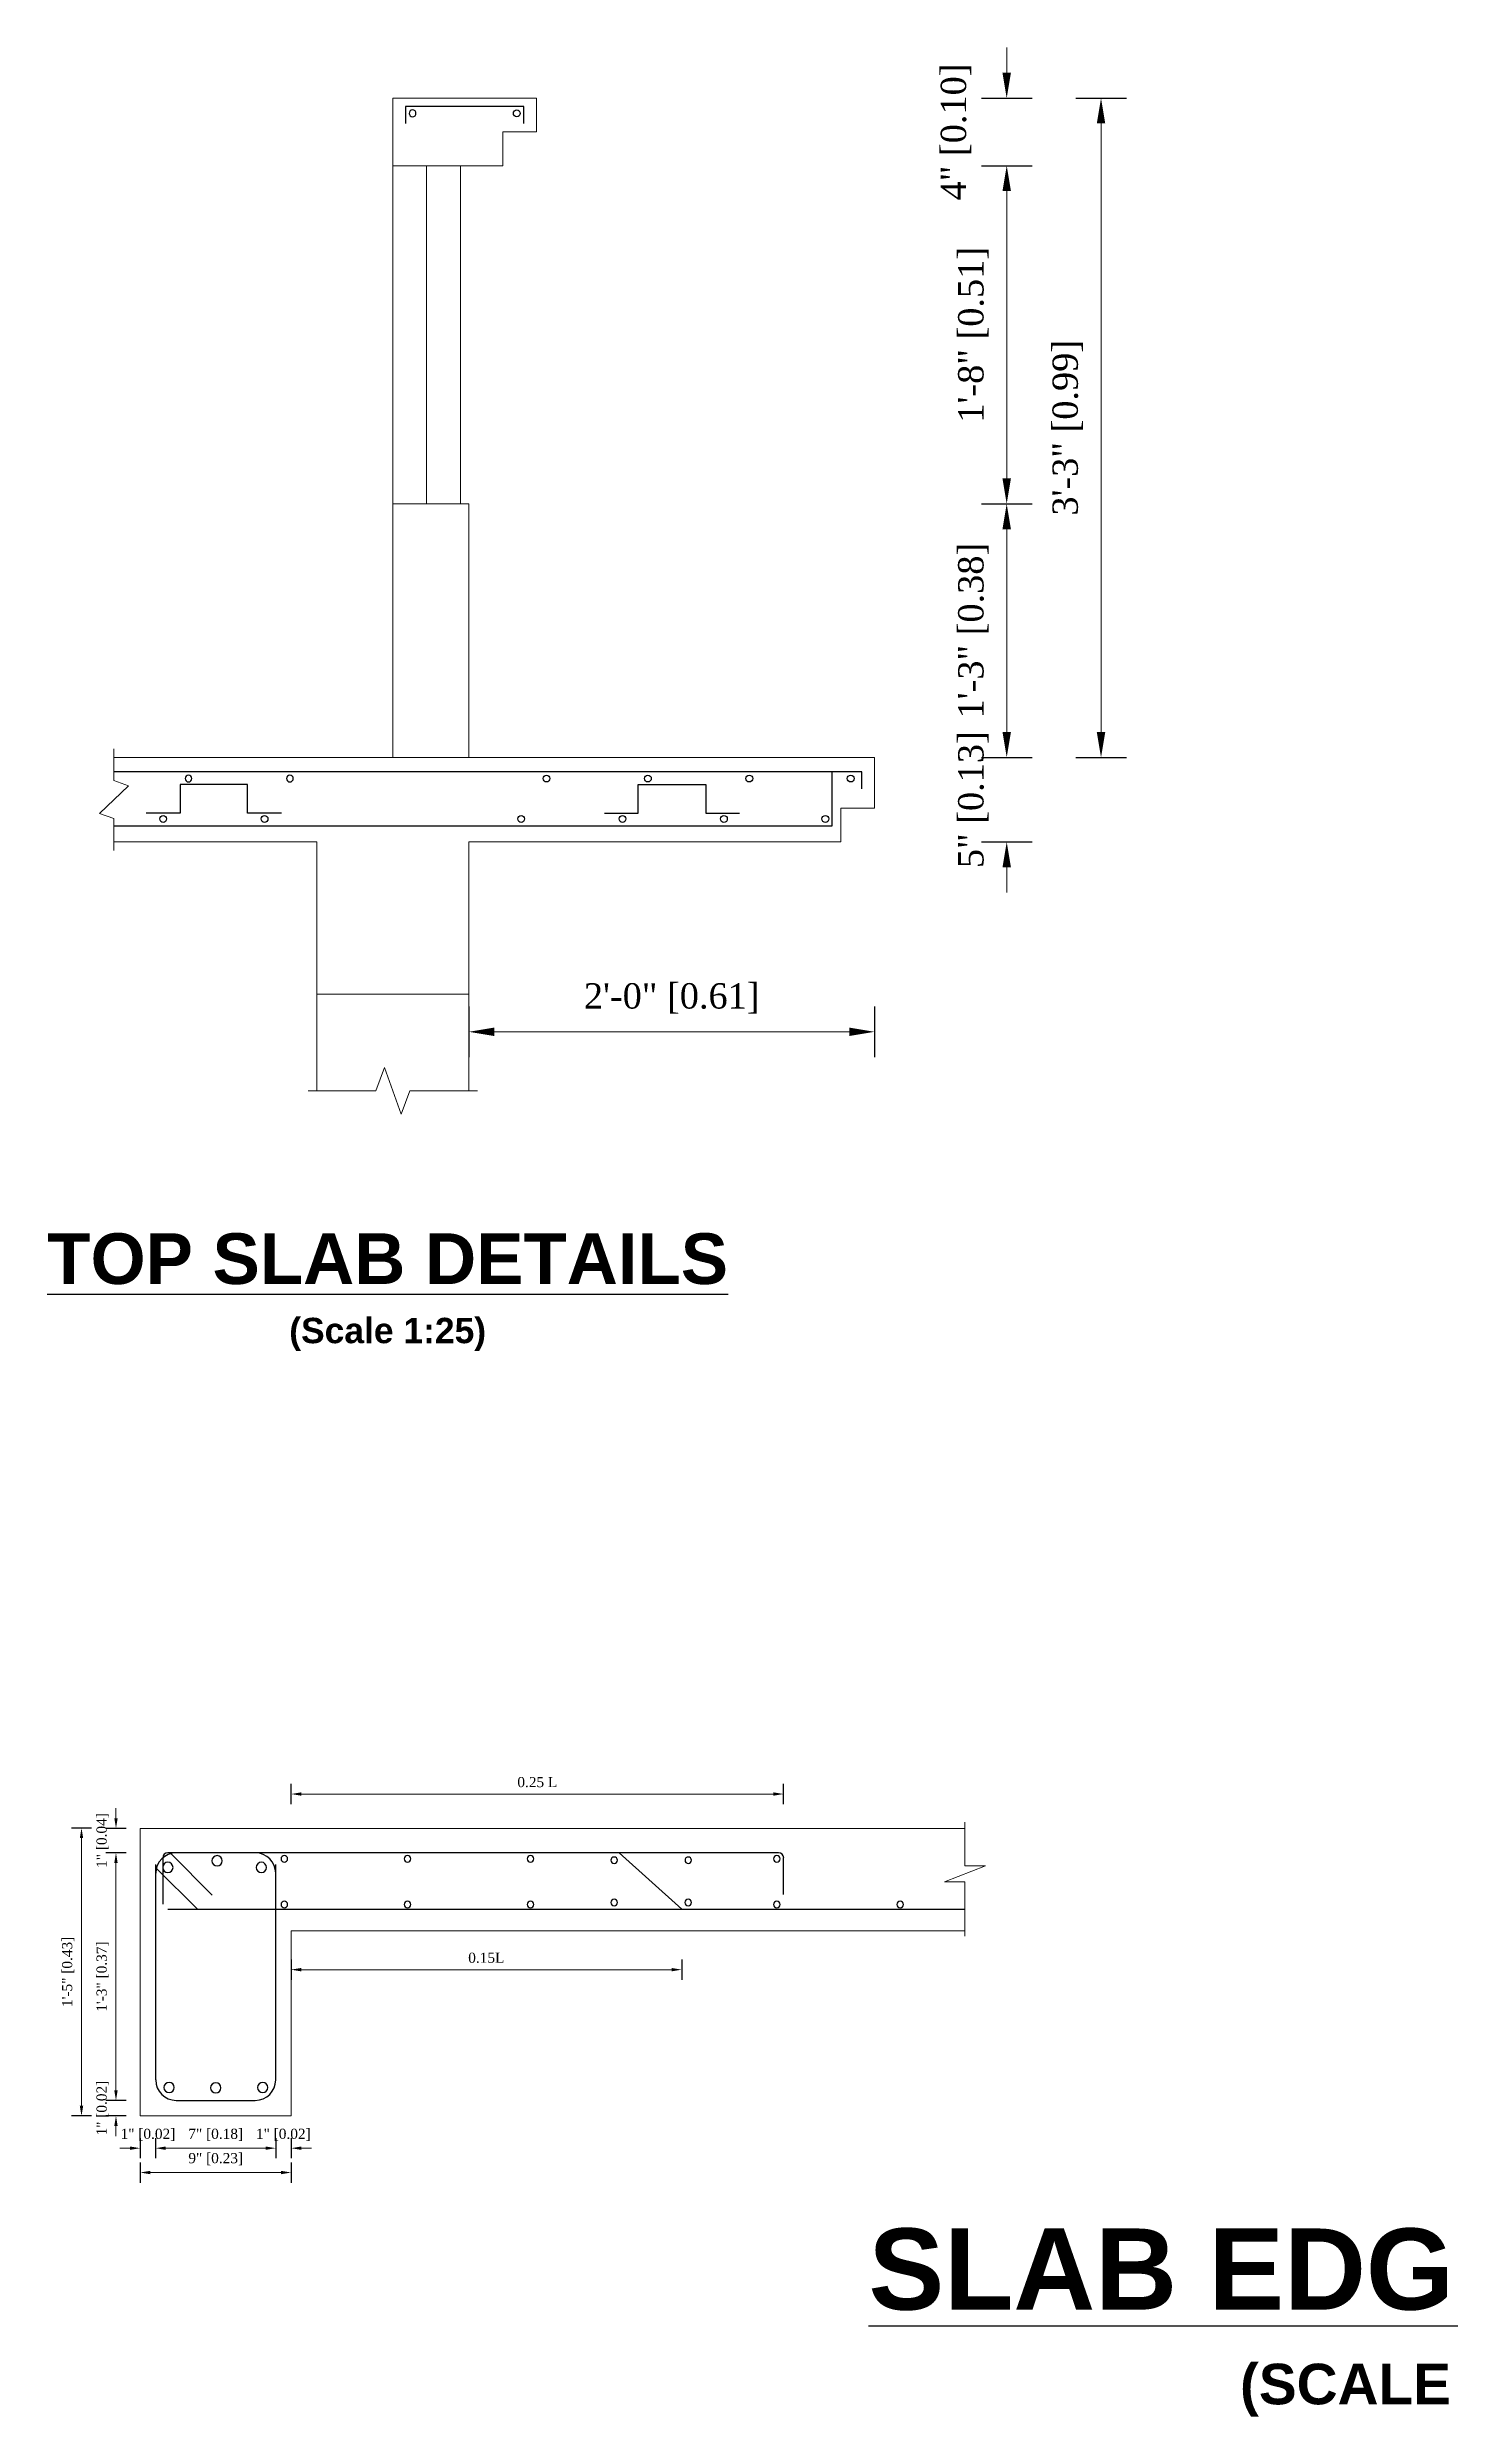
# Model space of a CAD drawing. Header units: feet. Extents: x 4160 to 31260, y -20219 to -1382.
# Drawn here: x 22818.9 to 22902, y -4843.4 to -4703.2 of the extents above; entities that cross this region are included whole.
import ezdxf

# ---------------------------------------------------------------- set-up
doc = ezdxf.new("R2010")
doc.units = ezdxf.units.FT
doc.header["$LTSCALE"] = 50
doc.header["$MEASUREMENT"] = 0
doc.header["$PDMODE"] = 34
for name, color, linetype, lineweight in [('DIM', 7, 'Continuous', 9), ('IES_WR_Dimension', 7, 'Continuous', 15), ('IES_WR_Rebar Concrete Line', 2, 'Continuous', 15), ('IES_WR_Rebar-Main', 1, 'Continuous', 30), ('IES_WR_Stirrups', 6, 'Continuous', 25)]:
    doc.layers.add(name, color=color, linetype=linetype, lineweight=lineweight)
doc.layers.add('IES_WR_TEMPLATE-TITLE TEXT', color=7, linetype='Continuous')
doc.styles.add('arial', font='times.ttf')
doc.styles.add('Arial Annotation', font='arial.ttf', dxfattribs={"height": 0.06})
doc.dimstyles.new('SECS', dxfattribs={"dimtxt": 0.06, "dimasz": 0.06, "dimexe": 0.06, "dimexo": 0, "dimgap": 0.04, "dimtad": 1, "dimdec": 0, "dimzin": 3, "dimdsep": 46, "dimlunit": 4, "dimtxsty": 'arial', "dimcen": 1.25, "dimclrd": 256, "dimclrt": 3, "dimadec": 0, "dimazin": 0, "dimtfac": 1, "dimtdec": 0, "dimtix": 1, "dimtofl": 0, "dimtmove": 2, "dimatfit": 1, "dimfxl": 0.06, "dimfxlon": 1, "dimtolj": 1, "dimtzin": 0, "dimlwd": -1, "dimarcsym": 0})

# ---------------------------------------------------------------- blocks, each defined once
blk = doc.blocks.new('*D913')
at = {"layer": 'Defpoints', "color": 0, "transparency": 16777216}
for p in [(22861.24, -4745.22), (22875.7, -4745.22), (22859.24, -4750.22)]:
    blk.add_point(p, dxfattribs=at)
at = {"layer": 'IES_WR_Dimension', "transparency": 16777216}
for p, q in [((22875.7, -4743.72), (22875.7, -4742.22)), ((22875.7, -4751.72), (22875.7, -4753.22))]:
    blk.add_line(p, q, dxfattribs=at)
at = {"layer": 'IES_WR_Dimension', "color": 0, "lineweight": -2, "transparency": 16777216}
for p, q in [((22874.2, -4745.22), (22877.2, -4745.22)), ((22874.2, -4750.22), (22877.2, -4750.22))]:
    blk.add_line(p, q, dxfattribs=at)
at = {"layer": 'IES_WR_Dimension', "transparency": 16777216}
for points in [[(22875.45, -4743.72), (22875.95, -4743.72), (22875.7, -4745.22)], [(22875.45, -4751.72), (22875.95, -4751.72), (22875.7, -4750.22)]]:
    blk.add_solid(points, dxfattribs=at)
at = {"layer": 'IES_WR_Dimension', "color": 3, "transparency": 16777216, "insert": (22873.73, -4747.72), "char_height": 1.5, "attachment_point": 5, "rotation": 90, "style": 'arial'}
blk.add_mtext('\\A1;5" [0.13]', dxfattribs=at)
blk = doc.blocks.new('*D915')
at = {"layer": 'Defpoints', "color": 0, "transparency": 16777216}
for p in [(22839.38, -4730.22), (22875.7, -4730.22), (22861.24, -4745.22)]:
    blk.add_point(p, dxfattribs=at)
at = {"layer": 'IES_WR_Dimension', "color": 0, "lineweight": -2, "transparency": 16777216}
for p, q in [((22874.2, -4730.22), (22877.2, -4730.22)), ((22874.2, -4745.22), (22877.2, -4745.22))]:
    blk.add_line(p, q, dxfattribs=at)
at = {"layer": 'IES_WR_Dimension', "transparency": 16777216}
blk.add_line((22875.7, -4743.72), (22875.7, -4731.72), dxfattribs=at)
for points in [[(22875.45, -4731.72), (22875.95, -4731.72), (22875.7, -4730.22)], [(22875.45, -4743.72), (22875.95, -4743.72), (22875.7, -4745.22)]]:
    blk.add_solid(points, dxfattribs=at)
at = {"layer": 'IES_WR_Dimension', "color": 3, "transparency": 16777216, "insert": (22873.73, -4737.72), "char_height": 1.5, "attachment_point": 5, "rotation": 90, "style": 'arial'}
blk.add_mtext('\\A1;1\'-3" [0.38]', dxfattribs=at)
blk = doc.blocks.new('*D917')
at = {"layer": 'Defpoints', "color": 0, "transparency": 16777216}
for p in [(22839.24, -4710.22), (22875.7, -4710.22), (22839.38, -4730.22)]:
    blk.add_point(p, dxfattribs=at)
at = {"layer": 'IES_WR_Dimension', "color": 0, "lineweight": -2, "transparency": 16777216}
for p, q in [((22874.2, -4710.22), (22877.2, -4710.22)), ((22874.2, -4730.22), (22877.2, -4730.22))]:
    blk.add_line(p, q, dxfattribs=at)
at = {"layer": 'IES_WR_Dimension', "transparency": 16777216}
blk.add_line((22875.7, -4728.72), (22875.7, -4711.72), dxfattribs=at)
for points in [[(22875.45, -4711.72), (22875.95, -4711.72), (22875.7, -4710.22)], [(22875.45, -4728.72), (22875.95, -4728.72), (22875.7, -4730.22)]]:
    blk.add_solid(points, dxfattribs=at)
at = {"layer": 'IES_WR_Dimension', "color": 3, "transparency": 16777216, "insert": (22873.73, -4720.22), "char_height": 1.5, "attachment_point": 5, "rotation": 90, "style": 'arial'}
blk.add_mtext('\\A1;1\'-8" [0.51]', dxfattribs=at)
blk = doc.blocks.new('*D919')
at = {"layer": 'Defpoints', "color": 0, "transparency": 16777216}
for p in [(22841.24, -4706.22), (22875.7, -4706.22), (22839.24, -4710.22)]:
    blk.add_point(p, dxfattribs=at)
at = {"layer": 'IES_WR_Dimension', "transparency": 16777216}
for p, q in [((22875.7, -4704.72), (22875.7, -4703.22)), ((22875.7, -4711.72), (22875.7, -4713.22))]:
    blk.add_line(p, q, dxfattribs=at)
at = {"layer": 'IES_WR_Dimension', "color": 0, "lineweight": -2, "transparency": 16777216}
for p, q in [((22874.2, -4706.22), (22877.2, -4706.22)), ((22874.2, -4710.22), (22877.2, -4710.22))]:
    blk.add_line(p, q, dxfattribs=at)
at = {"layer": 'IES_WR_Dimension', "transparency": 16777216}
for points in [[(22875.45, -4704.72), (22875.95, -4704.72), (22875.7, -4706.22)], [(22875.45, -4711.72), (22875.95, -4711.72), (22875.7, -4710.22)]]:
    blk.add_solid(points, dxfattribs=at)
at = {"layer": 'IES_WR_Dimension', "color": 3, "transparency": 16777216, "insert": (22872.7, -4708.22), "char_height": 1.5, "attachment_point": 5, "rotation": 90, "style": 'arial'}
blk.add_mtext('\\A1;4" [0.10]', dxfattribs=at)
blk = doc.blocks.new('*D921')
at = {"layer": 'Defpoints', "color": 0, "transparency": 16777216}
for p in [(22841.24, -4706.22), (22881.28, -4706.22), (22861.24, -4745.22)]:
    blk.add_point(p, dxfattribs=at)
at = {"layer": 'IES_WR_Dimension', "color": 0, "lineweight": -2, "transparency": 16777216}
for p, q in [((22879.78, -4706.22), (22882.78, -4706.22)), ((22879.78, -4745.22), (22882.78, -4745.22))]:
    blk.add_line(p, q, dxfattribs=at)
at = {"layer": 'IES_WR_Dimension', "transparency": 16777216}
blk.add_line((22881.28, -4743.72), (22881.28, -4707.72), dxfattribs=at)
for points in [[(22881.03, -4707.72), (22881.53, -4707.72), (22881.28, -4706.22)], [(22881.03, -4743.72), (22881.53, -4743.72), (22881.28, -4745.22)]]:
    blk.add_solid(points, dxfattribs=at)
at = {"layer": 'IES_WR_Dimension', "color": 3, "transparency": 16777216, "insert": (22879.31, -4725.72), "char_height": 1.5, "attachment_point": 5, "rotation": 90, "style": 'arial'}
blk.add_mtext('\\A1;3\'-3" [0.99]', dxfattribs=at)
blk = doc.blocks.new('*D923')
at = {"layer": 'Defpoints', "color": 0, "transparency": 16777216}
for p in [(22867.88, -4748.22), (22843.88, -4759.22), (22867.88, -4761.45)]:
    blk.add_point(p, dxfattribs=at)
at = {"layer": 'IES_WR_Dimension', "color": 0, "lineweight": -2, "transparency": 16777216}
for p, q in [((22843.88, -4759.95), (22843.88, -4762.95)), ((22867.88, -4759.95), (22867.88, -4762.95))]:
    blk.add_line(p, q, dxfattribs=at)
at = {"layer": 'IES_WR_Dimension', "transparency": 16777216}
blk.add_line((22845.38, -4761.45), (22866.38, -4761.45), dxfattribs=at)
for points in [[(22845.38, -4761.2), (22845.38, -4761.7), (22843.88, -4761.45)], [(22866.38, -4761.2), (22866.38, -4761.7), (22867.88, -4761.45)]]:
    blk.add_solid(points, dxfattribs=at)
at = {"layer": 'IES_WR_Dimension', "color": 3, "transparency": 16777216, "insert": (22855.88, -4759.48), "char_height": 1.5, "attachment_point": 5, "style": 'arial'}
blk.add_mtext('\\A1;2\'-0" [0.61]', dxfattribs=at)
blk = doc.blocks.new('*D925')
at = {"layer": 'Defpoints', "color": 0, "ltscale": 0.1, "transparency": 16777216}
for p in [(22820.96, -4808.55), (22824.43, -4808.55), (22824.43, -4825.58)]:
    blk.add_point(p, dxfattribs=at)
at = {"layer": 'DIM', "color": 0, "lineweight": -2, "ltscale": 0.1, "transparency": 16777216}
for p, q in [((22821.56, -4808.55), (22820.36, -4808.55)), ((22821.56, -4825.58), (22820.36, -4825.58))]:
    blk.add_line(p, q, dxfattribs=at)
at = {"layer": 'DIM', "ltscale": 0.1, "transparency": 16777216}
blk.add_line((22820.96, -4824.98), (22820.96, -4809.15), dxfattribs=at)
for points in [[(22820.86, -4809.15), (22821.06, -4809.15), (22820.96, -4808.55)], [(22820.86, -4824.98), (22821.06, -4824.98), (22820.96, -4825.58)]]:
    blk.add_solid(points, dxfattribs=at)
at = {"layer": 'DIM', "color": 3, "ltscale": 0.1, "transparency": 16777216, "insert": (22820.17, -4817.06), "char_height": 0.6, "attachment_point": 5, "rotation": 90, "style": 'arial'}
blk.add_mtext('\\A1;1\'-5" [0.43]', dxfattribs=at)
blk = doc.blocks.new('*D927')
at = {"layer": 'Defpoints', "color": 0, "ltscale": 0.1, "transparency": 16777216}
for p in [(22828.9, -4824.67), (22823, -4825.58), (22828.9, -4825.58)]:
    blk.add_point(p, dxfattribs=at)
at = {"layer": 'DIM', "ltscale": 0.1, "transparency": 16777216}
for p, q in [((22823, -4824.07), (22823, -4823.47)), ((22823, -4826.18), (22823, -4826.78))]:
    blk.add_line(p, q, dxfattribs=at)
at = {"layer": 'DIM', "color": 0, "lineweight": -2, "ltscale": 0.1, "transparency": 16777216}
for p, q in [((22823.6, -4824.67), (22822.4, -4824.67)), ((22823.6, -4825.58), (22822.4, -4825.58))]:
    blk.add_line(p, q, dxfattribs=at)
at = {"layer": 'DIM', "ltscale": 0.1, "transparency": 16777216}
for points in [[(22822.9, -4824.07), (22823.1, -4824.07), (22823, -4824.67)], [(22822.9, -4826.18), (22823.1, -4826.18), (22823, -4825.58)]]:
    blk.add_solid(points, dxfattribs=at)
at = {"layer": 'DIM', "color": 3, "ltscale": 0.1, "transparency": 16777216, "insert": (22822.21, -4825.12), "char_height": 0.6, "attachment_point": 5, "rotation": 90, "style": 'arial'}
blk.add_mtext('\\A1;1" [0.02]', dxfattribs=at)
blk = doc.blocks.new('*D929')
at = {"layer": 'Defpoints', "color": 0, "ltscale": 0.1, "transparency": 16777216}
for p in [(22823, -4810.02), (22826.07, -4810.02), (22828.9, -4824.67)]:
    blk.add_point(p, dxfattribs=at)
at = {"layer": 'DIM', "color": 0, "lineweight": -2, "ltscale": 0.1, "transparency": 16777216}
for p, q in [((22823.6, -4810.02), (22822.4, -4810.02)), ((22823.6, -4824.67), (22822.4, -4824.67))]:
    blk.add_line(p, q, dxfattribs=at)
at = {"layer": 'DIM', "ltscale": 0.1, "transparency": 16777216}
blk.add_line((22823, -4824.07), (22823, -4810.62), dxfattribs=at)
for points in [[(22822.9, -4810.62), (22823.1, -4810.62), (22823, -4810.02)], [(22822.9, -4824.07), (22823.1, -4824.07), (22823, -4824.67)]]:
    blk.add_solid(points, dxfattribs=at)
at = {"layer": 'DIM', "color": 3, "ltscale": 0.1, "transparency": 16777216, "insert": (22822.21, -4817.34), "char_height": 0.6, "attachment_point": 5, "rotation": 90, "style": 'arial'}
blk.add_mtext('\\A1;1\'-3" [0.37]', dxfattribs=at)
blk = doc.blocks.new('*D931')
at = {"layer": 'Defpoints', "color": 0, "ltscale": 0.1, "transparency": 16777216}
for p in [(22823, -4808.57), (22824.43, -4808.57), (22826.07, -4810.02)]:
    blk.add_point(p, dxfattribs=at)
at = {"layer": 'DIM', "color": 0, "lineweight": -2, "ltscale": 0.1, "transparency": 16777216}
for p, q in [((22823.6, -4808.57), (22822.4, -4808.57)), ((22823.6, -4810.02), (22822.4, -4810.02))]:
    blk.add_line(p, q, dxfattribs=at)
at = {"layer": 'DIM', "ltscale": 0.1, "transparency": 16777216}
for p, q in [((22823, -4807.97), (22823, -4807.37)), ((22823, -4810.62), (22823, -4811.22))]:
    blk.add_line(p, q, dxfattribs=at)
for points in [[(22822.9, -4807.97), (22823.1, -4807.97), (22823, -4808.57)], [(22822.9, -4810.62), (22823.1, -4810.62), (22823, -4810.02)]]:
    blk.add_solid(points, dxfattribs=at)
at = {"layer": 'DIM', "color": 3, "ltscale": 0.1, "transparency": 16777216, "insert": (22822.21, -4809.29), "char_height": 0.6, "attachment_point": 5, "rotation": 90, "style": 'arial'}
blk.add_mtext('\\A1;1" [0.04]', dxfattribs=at)
blk = doc.blocks.new('*D933')
at = {"layer": 'Defpoints', "color": 0, "ltscale": 0.1, "transparency": 16777216}
for p in [(22825.34, -4823.45), (22824.43, -4825.58), (22825.34, -4827.49)]:
    blk.add_point(p, dxfattribs=at)
at = {"layer": 'DIM', "ltscale": 0.1, "transparency": 16777216}
for p, q in [((22823.83, -4827.49), (22823.23, -4827.49)), ((22825.94, -4827.49), (22826.54, -4827.49))]:
    blk.add_line(p, q, dxfattribs=at)
at = {"layer": 'DIM', "color": 0, "lineweight": -2, "ltscale": 0.1, "transparency": 16777216}
for p, q in [((22824.43, -4826.89), (22824.43, -4828.09)), ((22825.34, -4826.89), (22825.34, -4828.09))]:
    blk.add_line(p, q, dxfattribs=at)
at = {"layer": 'DIM', "ltscale": 0.1, "transparency": 16777216}
for points in [[(22823.83, -4827.39), (22823.83, -4827.59), (22824.43, -4827.49)], [(22825.94, -4827.39), (22825.94, -4827.59), (22825.34, -4827.49)]]:
    blk.add_solid(points, dxfattribs=at)
at = {"layer": 'DIM', "color": 3, "ltscale": 0.1, "transparency": 16777216, "insert": (22824.89, -4826.7), "char_height": 0.6, "attachment_point": 5, "style": 'arial'}
blk.add_mtext('\\A1;1" [0.02]', dxfattribs=at)
blk = doc.blocks.new('*D935')
at = {"layer": 'Defpoints', "color": 0, "ltscale": 0.1, "transparency": 16777216}
for p in [(22825.34, -4823.45), (22832.45, -4823.45), (22832.45, -4827.49)]:
    blk.add_point(p, dxfattribs=at)
at = {"layer": 'DIM', "color": 0, "lineweight": -2, "ltscale": 0.1, "transparency": 16777216}
for p, q in [((22825.34, -4826.89), (22825.34, -4828.09)), ((22832.45, -4826.89), (22832.45, -4828.09))]:
    blk.add_line(p, q, dxfattribs=at)
at = {"layer": 'DIM', "ltscale": 0.1, "transparency": 16777216}
blk.add_line((22825.94, -4827.49), (22831.85, -4827.49), dxfattribs=at)
for points in [[(22825.94, -4827.39), (22825.94, -4827.59), (22825.34, -4827.49)], [(22831.85, -4827.39), (22831.85, -4827.59), (22832.45, -4827.49)]]:
    blk.add_solid(points, dxfattribs=at)
at = {"layer": 'DIM', "color": 3, "ltscale": 0.1, "transparency": 16777216, "insert": (22828.9, -4826.7), "char_height": 0.6, "attachment_point": 5, "style": 'arial'}
blk.add_mtext('\\A1;7" [0.18]', dxfattribs=at)
blk = doc.blocks.new('*D937')
at = {"layer": 'Defpoints', "color": 0, "ltscale": 0.1, "transparency": 16777216}
for p in [(22832.45, -4823.45), (22833.36, -4825.58), (22833.36, -4827.49)]:
    blk.add_point(p, dxfattribs=at)
at = {"layer": 'DIM', "ltscale": 0.1, "transparency": 16777216}
for p, q in [((22831.85, -4827.49), (22831.25, -4827.49)), ((22833.96, -4827.49), (22834.56, -4827.49))]:
    blk.add_line(p, q, dxfattribs=at)
at = {"layer": 'DIM', "color": 0, "lineweight": -2, "ltscale": 0.1, "transparency": 16777216}
for p, q in [((22832.45, -4826.89), (22832.45, -4828.09)), ((22833.36, -4826.89), (22833.36, -4828.09))]:
    blk.add_line(p, q, dxfattribs=at)
at = {"layer": 'DIM', "ltscale": 0.1, "transparency": 16777216}
for points in [[(22831.85, -4827.39), (22831.85, -4827.59), (22832.45, -4827.49)], [(22833.96, -4827.39), (22833.96, -4827.59), (22833.36, -4827.49)]]:
    blk.add_solid(points, dxfattribs=at)
at = {"layer": 'DIM', "color": 3, "ltscale": 0.1, "transparency": 16777216, "insert": (22832.9, -4826.7), "char_height": 0.6, "attachment_point": 5, "style": 'arial'}
blk.add_mtext('\\A1;1" [0.02]', dxfattribs=at)
blk = doc.blocks.new('*D939')
at = {"layer": 'Defpoints', "color": 0, "ltscale": 0.1, "transparency": 16777216}
for p in [(22824.43, -4825.58), (22833.36, -4825.58), (22833.36, -4828.93)]:
    blk.add_point(p, dxfattribs=at)
at = {"layer": 'DIM', "color": 0, "lineweight": -2, "ltscale": 0.1, "transparency": 16777216}
for p, q in [((22824.43, -4828.33), (22824.43, -4829.53)), ((22833.36, -4828.33), (22833.36, -4829.53))]:
    blk.add_line(p, q, dxfattribs=at)
at = {"layer": 'DIM', "ltscale": 0.1, "transparency": 16777216}
blk.add_line((22825.03, -4828.93), (22832.76, -4828.93), dxfattribs=at)
for points in [[(22825.03, -4828.83), (22825.03, -4829.03), (22824.43, -4828.93)], [(22832.76, -4828.83), (22832.76, -4829.03), (22833.36, -4828.93)]]:
    blk.add_solid(points, dxfattribs=at)
at = {"layer": 'DIM', "color": 3, "ltscale": 0.1, "transparency": 16777216, "insert": (22828.9, -4828.14), "char_height": 0.6, "attachment_point": 5, "style": 'arial'}
blk.add_mtext('\\A1;9" [0.23]', dxfattribs=at)
blk = doc.blocks.new('*D941')
at = {"layer": 'Defpoints', "color": 0, "ltscale": 0.1, "transparency": 16777216}
for p in [(22862.5, -4806.54), (22862.5, -4812.49), (22833.36, -4814.64)]:
    blk.add_point(p, dxfattribs=at)
at = {"layer": 'DIM', "color": 0, "lineweight": -2, "ltscale": 0.1, "transparency": 16777216}
for p, q in [((22833.36, -4807.14), (22833.36, -4805.94)), ((22862.5, -4807.14), (22862.5, -4805.94))]:
    blk.add_line(p, q, dxfattribs=at)
at = {"layer": 'DIM', "ltscale": 0.1, "transparency": 16777216}
blk.add_line((22833.96, -4806.54), (22861.9, -4806.54), dxfattribs=at)
for points in [[(22833.96, -4806.44), (22833.96, -4806.64), (22833.36, -4806.54)], [(22861.9, -4806.44), (22861.9, -4806.64), (22862.5, -4806.54)]]:
    blk.add_solid(points, dxfattribs=at)
at = {"layer": 'DIM', "color": 3, "ltscale": 0.1, "transparency": 16777216, "insert": (22847.93, -4805.84), "char_height": 0.6, "attachment_point": 5, "style": 'arial'}
blk.add_mtext('\\A1;0.25 L', dxfattribs=at)
blk = doc.blocks.new('*D943')
at = {"layer": 'Defpoints', "color": 0, "ltscale": 0.1, "transparency": 16777216}
for p in [(22856.47, -4813.35), (22833.36, -4814.64), (22856.47, -4816.93)]:
    blk.add_point(p, dxfattribs=at)
at = {"layer": 'DIM', "color": 0, "lineweight": -2, "ltscale": 0.1, "transparency": 16777216}
for p, q in [((22833.36, -4816.33), (22833.36, -4817.53)), ((22856.47, -4816.33), (22856.47, -4817.53))]:
    blk.add_line(p, q, dxfattribs=at)
at = {"layer": 'DIM', "ltscale": 0.1, "transparency": 16777216}
blk.add_line((22833.96, -4816.93), (22855.87, -4816.93), dxfattribs=at)
for points in [[(22833.96, -4816.83), (22833.96, -4817.03), (22833.36, -4816.93)], [(22855.87, -4816.83), (22855.87, -4817.03), (22856.47, -4816.93)]]:
    blk.add_solid(points, dxfattribs=at)
at = {"layer": 'DIM', "color": 3, "ltscale": 0.1, "transparency": 16777216, "insert": (22844.91, -4816.23), "char_height": 0.6, "attachment_point": 5, "style": 'arial'}
blk.add_mtext('\\A1;0.15L', dxfattribs=at)

msp = doc.modelspace()

# ---------------------------------------------------------------- linework, layer by layer
at = {"layer": 'DIM'}
msp.add_line((22824.43, -4814.64), (22824.43, -4814.65), dxfattribs=at)
for start, end in [(0, 180), (180, 0)]:
    msp.add_arc((22862.1, -4813.07), 0.194, start, end, dxfattribs=at)
at = {"layer": 'IES_WR_Rebar Concrete Line'}
for p, q in [((22839.38, -4706.22), (22847.88, -4706.22)), ((22839.38, -4710.22), (22839.38, -4706.22)), ((22847.88, -4708.22), (22847.88, -4706.22)), ((22845.88, -4710.22), (22845.88, -4708.22)), ((22845.88, -4708.22), (22847.88, -4708.22)), ((22839.38, -4710.22), (22845.88, -4710.22)), ((22839.38, -4730.22), (22839.38, -4710.22)), ((22841.38, -4730.22), (22841.38, -4710.22)), ((22843.38, -4730.22), (22843.38, -4710.22)), ((22839.38, -4745.22), (22839.38, -4730.22)), ((22843.88, -4730.22), (22839.38, -4730.22)), ((22843.88, -4745.22), (22843.88, -4730.22)), ((22822.88, -4745.22), (22867.88, -4745.22)), ((22867.88, -4748.22), (22867.88, -4745.22)), ((22865.88, -4748.22), (22867.88, -4748.22)), ((22865.88, -4750.22), (22865.88, -4748.22)), ((22834.88, -4750.22), (22822.88, -4750.22)), ((22834.88, -4750.22), (22834.88, -4764.95)), ((22843.88, -4750.22), (22865.88, -4750.22)), ((22843.88, -4750.22), (22843.88, -4764.95)), ((22834.88, -4759.22), (22843.88, -4759.22)), ((22824.43, -4808.57), (22873.22, -4808.57)), ((22824.43, -4808.57), (22824.43, -4825.58)), ((22873.22, -4810.79), (22873.22, -4808.2)), ((22872.01, -4811.73), (22874.44, -4810.79)), ((22874.44, -4810.79), (22873.22, -4810.79)), ((22873.22, -4811.73), (22872.01, -4811.73)), ((22873.22, -4814.95), (22873.22, -4811.73)), ((22833.36, -4814.64), (22833.36, -4825.58)), ((22873.22, -4814.64), (22833.36, -4814.64)), ((22824.43, -4825.58), (22833.36, -4825.58))]:
    msp.add_line(p, q, dxfattribs=at)
for points in [[(22822.88, -4750.72), (22822.88, -4748.84), (22822.02, -4748.53), (22823.74, -4746.91), (22822.88, -4746.59), (22822.88, -4744.72)], [(22834.38, -4764.95), (22838.38, -4764.95), (22838.88, -4763.57), (22839.88, -4766.32), (22840.38, -4764.95), (22844.38, -4764.95)]]:
    msp.add_lwpolyline(points, dxfattribs=at)
at = {"layer": 'IES_WR_Rebar-Main'}
for p, q in [((22825.77, -4810.32), (22825.77, -4813.05)), ((22862.2, -4810.02), (22826.07, -4810.02)), ((22831.24, -4810.02), (22826.56, -4810.02)), ((22856.47, -4813.35), (22852.78, -4810.02)), ((22862.5, -4812.49), (22862.5, -4810.32)), ((22826.07, -4813.35), (22873.22, -4813.35))]:
    msp.add_line(p, q, dxfattribs=at)
for points in [[(22847.13, -4707.72), (22847.13, -4706.72), (22840.13, -4706.72), (22840.13, -4707.72)], [(22822.88, -4749.26), (22865.38, -4749.26), (22865.38, -4746.07)], [(22867.13, -4747.07), (22867.13, -4746.07), (22822.88, -4746.07)], [(22832.79, -4748.52), (22830.79, -4748.52), (22830.79, -4746.83), (22826.79, -4746.83), (22826.79, -4748.52), (22824.79, -4748.52)], [(22851.9, -4748.52), (22853.9, -4748.52), (22853.9, -4746.83), (22857.9, -4746.83), (22857.9, -4748.52), (22859.9, -4748.52)]]:
    msp.add_lwpolyline(points, dxfattribs=at)
for points in [[(22840.55, -4706.92, 1), (22840.55, -4707.32, 1)], [(22846.71, -4706.92, -1), (22846.71, -4707.32, -1)], [(22827.29, -4746.27, 1), (22827.29, -4746.67, 1)], [(22833.29, -4746.27, 1), (22833.29, -4746.67, 1)], [(22848.47, -4746.27, -1), (22848.47, -4746.67, -1)], [(22854.47, -4746.27, -1), (22854.47, -4746.67, -1)], [(22860.47, -4746.27, -1), (22860.47, -4746.67, -1)], [(22866.47, -4746.27, -1), (22866.47, -4746.67, -1)], [(22825.79, -4749.06, -1), (22825.79, -4748.66, -1)], [(22831.79, -4749.06, -1), (22831.79, -4748.66, -1)], [(22846.97, -4749.06, -1), (22846.97, -4748.66, -1)], [(22852.97, -4749.06, -1), (22852.97, -4748.66, -1)], [(22858.97, -4749.06, -1), (22858.97, -4748.66, -1)], [(22864.97, -4749.06, -1), (22864.97, -4748.66, -1)]]:
    msp.add_lwpolyline(points, format="xyb", close=True, dxfattribs=at)
for centre, radius, start, end in [((22826.07, -4810.88), 0.304, 0, 180), ((22826.07, -4810.88), 0.304, 180, 0), ((22826.07, -4810.32), 0.304, 90, 180), ((22828.98, -4810.49), 0.304, 0, 180), ((22828.98, -4810.49), 0.304, 180, 0), ((22831.6, -4810.88), 0.304, 0, 180), ((22831.6, -4810.88), 0.304, 180, 0), ((22832.96, -4810.37), 0.194, 0, 180), ((22832.96, -4810.37), 0.194, 180, 0), ((22840.25, -4810.37), 0.194, 0, 180), ((22840.25, -4810.37), 0.194, 180, 0), ((22847.53, -4810.37), 0.194, 0, 180), ((22847.53, -4810.37), 0.194, 180, 0), ((22852.47, -4810.46), 0.194, 0, 180), ((22852.47, -4810.46), 0.194, 180, 0), ((22852.48, -4810.46), 0.194, 0, 180), ((22852.48, -4810.46), 0.194, 180, 0), ((22856.86, -4810.46), 0.194, 0, 180), ((22856.86, -4810.46), 0.194, 180, 0), ((22862.1, -4810.37), 0.194, 0, 180), ((22862.1, -4810.37), 0.194, 180, 0), ((22862.2, -4810.32), 0.304, 0, 90), ((22852.47, -4812.96), 0.194, 0, 180), ((22852.48, -4812.96), 0.194, 0, 180), ((22856.85, -4812.96), 0.194, 0, 180), ((22832.96, -4813.07), 0.194, 0, 180), ((22832.96, -4813.07), 0.194, 180, 0), ((22840.25, -4813.07), 0.194, 0, 180), ((22840.25, -4813.07), 0.194, 180, 0), ((22847.53, -4813.07), 0.194, 0, 180), ((22847.53, -4813.07), 0.194, 180, 0), ((22852.47, -4812.96), 0.194, 180, 0), ((22852.48, -4812.96), 0.194, 180, 0), ((22856.85, -4812.96), 0.194, 180, 0), ((22862.1, -4813.07), 0.194, 0, 180), ((22862.1, -4813.07), 0.194, 180, 0), ((22869.39, -4813.07), 0.194, 0, 180), ((22869.39, -4813.07), 0.194, 180, 0), ((22826.14, -4823.9), 0.304, 0, 180), ((22826.14, -4823.9), 0.304, 180, 0), ((22828.9, -4823.92), 0.304, 0, 180), ((22828.9, -4823.92), 0.304, 180, 0), ((22831.68, -4823.9), 0.304, 0, 180), ((22831.68, -4823.9), 0.304, 180, 0)]:
    msp.add_arc(centre, radius, start, end, dxfattribs=at)
at = {"layer": 'IES_WR_Stirrups'}
for p, q in [((22825.34, -4810.7), (22825.34, -4823.45)), ((22825.38, -4810.92), (22827.84, -4813.38)), ((22826.24, -4810.06), (22828.7, -4812.52)), ((22832.45, -4823.45), (22832.45, -4810.7)), ((22826.56, -4824.67), (22831.24, -4824.67))]:
    msp.add_line(p, q, dxfattribs=at)
for centre, start, end in [((22826.56, -4811.23), 90, 180), ((22831.24, -4811.23), 0, 90), ((22826.56, -4823.45), 180, 270), ((22831.24, -4823.45), 270, 0)]:
    msp.add_arc(centre, 1.21, start, end, dxfattribs=at)

# ---------------------------------------------------------------- texts
at = {"layer": 'IES_WR_TEMPLATE-TITLE TEXT', "attachment_point": 1, "style": 'Arial Annotation'}
for s, insert, char_height, width in [('\\pxqc;{\\fArial|b1|i0|c0|p34;\\LTOP SLAB DETAILS\\P\\H0.5x;\\l(Scale 1:25)}', (22800.71, -4773.37), 3, 76.7271), ('\\pxqc;{\\fArial|b1|i0|c0|p34;\\LSLAB EDGE DETAIL\\P\\H0.5x;\\l(SCALE 1:10)}', (22824.6, -4832.24), 4.8, 151.0404)]:
    msp.add_mtext(s, dxfattribs=dict(at, insert=insert, char_height=char_height, width=width))

# ---------------------------------------------------------------- dimensions: what is measured, and where the dimension line sits
at = {"layer": 'DIM', "ltscale": 0.1}
for base, p2, text, picture, middle in [((22862.5, -4806.54), (22862.5, -4812.49), '0.25 L', '*D941', (22847.93, -4805.84)), ((22856.47, -4816.93), (22856.47, -4813.35), '0.15L', '*D943', (22844.91, -4816.23))]:
    dim = msp.add_linear_dim(base=base, p1=(22833.36, -4814.64), p2=p2, text=text, dimstyle='SECS', override={"dimscale": 0, "dimtix": 1, "dimtofl": 0, "dimtmove": 2, "dimatfit": 1}, dxfattribs=at)
    dim.commit()
    dim.dimension.update_dxf_attribs({"geometry": picture, "text_midpoint": middle})
for base, p1, p2, picture, middle in [((22820.96, -4808.55), (22824.43, -4825.58), (22824.43, -4808.55), '*D925', (22820.17, -4817.06)), ((22823, -4808.57), (22826.07, -4810.02), (22824.43, -4808.57), '*D931', (22822.21, -4809.29)), ((22823, -4810.02), (22828.9, -4824.67), (22826.07, -4810.02), '*D929', (22822.21, -4817.34)), ((22823, -4825.58), (22828.9, -4824.67), (22828.9, -4825.58), '*D927', (22822.21, -4825.12))]:
    dim = msp.add_linear_dim(base=base, p1=p1, p2=p2, angle=90, dimstyle='SECS', override={"dimscale": 0, "dimtix": 1, "dimtofl": 0, "dimtmove": 2, "dimatfit": 1}, dxfattribs=at)
    dim.commit()
    dim.dimension.update_dxf_attribs({"geometry": picture, "text_midpoint": middle})
for base, p1, p2, picture, middle in [((22825.34, -4827.49), (22824.43, -4825.58), (22825.34, -4823.45), '*D933', (22824.89, -4826.7)), ((22832.45, -4827.49), (22825.34, -4823.45), (22832.45, -4823.45), '*D935', (22828.9, -4826.7)), ((22833.36, -4827.49), (22832.45, -4823.45), (22833.36, -4825.58), '*D937', (22832.9, -4826.7)), ((22833.36, -4828.93), (22824.43, -4825.58), (22833.36, -4825.58), '*D939', (22828.9, -4828.14))]:
    dim = msp.add_linear_dim(base=base, p1=p1, p2=p2, dimstyle='SECS', override={"dimscale": 0, "dimtix": 1, "dimtofl": 0, "dimtmove": 2, "dimatfit": 1}, dxfattribs=at)
    dim.commit()
    dim.dimension.update_dxf_attribs({"geometry": picture, "text_midpoint": middle})
at = {"layer": 'IES_WR_Dimension'}
dim = msp.add_linear_dim(base=(22875.7, -4706.22), p1=(22839.24, -4710.22), p2=(22841.24, -4706.22), angle=90, dimstyle='SECS', override={"dimscale": 0, "dimtix": 1, "dimtofl": 0, "dimtmove": 2, "dimatfit": 1}, dxfattribs=at)
dim.commit()
dim.dimension.update_dxf_attribs({"geometry": '*D919', "text_midpoint": (22872.7, -4708.22), "dimtype": 160})
for base, p1, p2, angle, picture, middle in [((22881.28, -4706.22), (22861.24, -4745.22), (22841.24, -4706.22), 90, '*D921', (22879.31, -4725.72)), ((22875.7, -4710.22), (22839.38, -4730.22), (22839.24, -4710.22), 90, '*D917', (22873.73, -4720.22)), ((22875.7, -4730.22), (22861.24, -4745.22), (22839.38, -4730.22), 90, '*D915', (22873.73, -4737.72)), ((22875.7, -4745.22), (22859.24, -4750.22), (22861.24, -4745.22), 90, '*D913', (22873.73, -4747.72)), ((22867.88, -4761.45), (22843.88, -4759.22), (22867.88, -4748.22), 180, '*D923', (22855.88, -4759.48))]:
    dim = msp.add_linear_dim(base=base, p1=p1, p2=p2, angle=angle, dimstyle='SECS', override={"dimscale": 0, "dimtix": 1, "dimtofl": 0, "dimtmove": 2, "dimatfit": 1}, dxfattribs=at)
    dim.commit()
    dim.dimension.update_dxf_attribs({"geometry": picture, "text_midpoint": middle})

doc.saveas('drawing.dxf')
